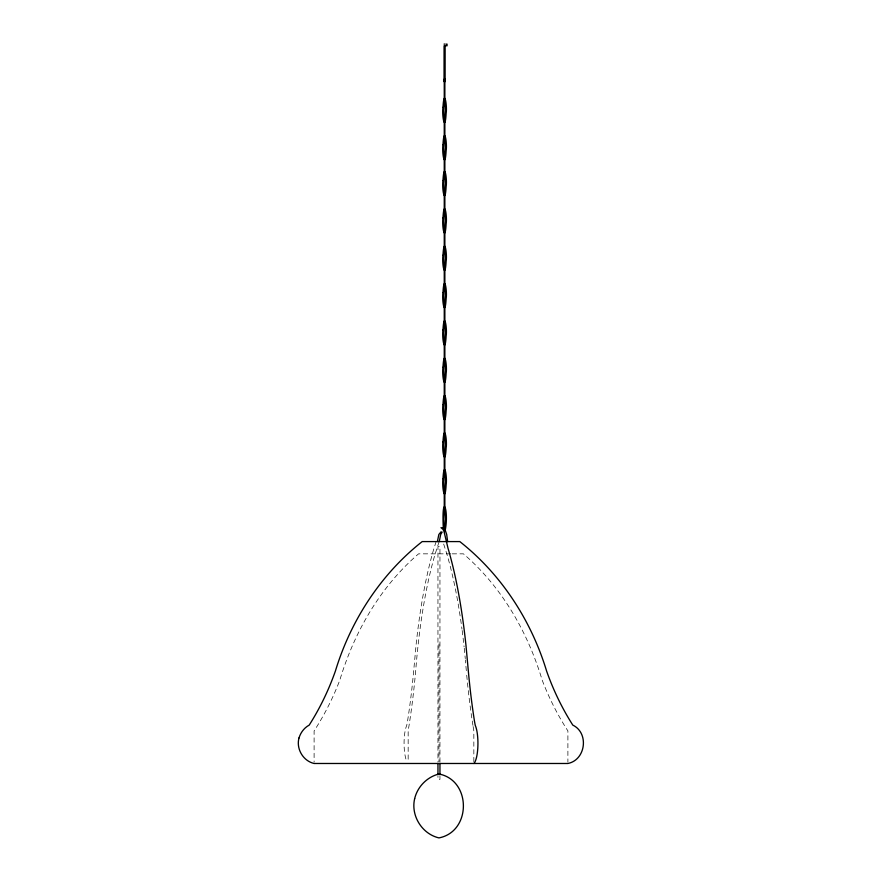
<?xml version="1.0" encoding="UTF-8"?>
<svg xmlns="http://www.w3.org/2000/svg" width="882" height="882" viewBox="0 0 882 882"><rect width="100%" height="100%" fill="white"/><g stroke="black" fill="none" stroke-linecap="round" stroke-linejoin="round"><path stroke-width="0.66" stroke-dasharray="4.41 3.31" d="M436.138 541.581L433.955 548.372A259.032 67.043 -90 0 0 416.017 645.492L413.669 671.004A263.575 68.223 -90 0 1 407.462 721.586L406.756 725.324A20.804 5.38 90 0 0 406.756 761.353M439.126 541.581L435.201 553.841A251.767 65.158 90 0 0 416.039 666.572A270.829 70.097 90 0 1 409.061 725.379L408.157 730.935L408.157 762.125M450.856 553.841L418.575 553.841C380.164 586.861 354.31 632.03 339.802 680.165C333.032 697.927 324.422 714.971 314.102 730.935L314.102 762.125M452.212 553.841L463.425 553.841C501.836 586.861 527.69 632.03 542.198 680.165C548.968 697.927 557.578 714.971 567.898 730.935L567.898 762.125M443.668 544.029L446.799 553.841A251.767 65.158 -90 0 1 461.981 629.142M473.116 726.492L473.843 730.935L473.843 763.481M439.953 762.004L439.953 546.553L437.957 546.553L437.957 762.004M439.953 775.609L439.953 779.368L437.957 779.368L437.957 775.609M438.949 643.893L438.949 761.662M472.939 725.379A270.829 70.097 -90 0 1 471.98 719.183M471.793 717.926A270.829 70.097 -90 0 1 466.556 673.396M466.313 670.673A270.829 70.097 -90 0 1 465.961 666.572A251.767 65.158 -90 0 0 465.387 659.968M462.157 630.487A251.767 65.158 -90 0 1 464.086 646.859M464.241 648.237A251.767 65.158 -90 0 1 465.266 658.656"/><path stroke-width="1.32" d="M437.384 541.581L438.85 534.47L441.099 531.78M439.236 541.581L440.702 534.47L442.158 532.089M444.936 531.592C449.655 510.413 441.276 489.697 443.337 528.66M473.843 763.481L473.943 763.426A20.804 5.38 -90 0 0 477.89 746.051A20.804 5.38 -90 0 0 475.244 725.324L474.538 721.586A263.575 68.223 90 0 1 468.331 671.004L465.983 645.492A259.032 67.043 -90 0 0 448.045 548.372L444.021 531.526L443.095 529.421L441 527.679L443.922 528.12L444.947 529.421L446.667 534.349L447.648 541.581M444.065 44.1L445.123 44.1M446.336 44.1L447.053 44.1L447.053 45.798L446.336 45.798M444.252 81.75L444.859 81.75M444.252 101.673L444.859 101.673M444.252 119.092L444.859 119.092M444.252 139.025L444.859 139.025M444.252 154.934L444.859 154.934M444.252 174.857L444.859 174.857M444.252 192.276L444.859 192.276M444.252 212.198L444.859 212.198M444.252 229.618L444.859 229.618M444.252 249.551L444.859 249.551M444.252 266.97L444.859 266.97M444.252 286.893L444.859 286.893M444.252 304.312L444.859 304.312M444.252 324.245L444.859 324.245M444.252 341.665L444.859 341.665M444.252 361.587L444.859 361.587M444.252 379.006L444.859 379.006M444.252 398.929L444.859 398.929M444.252 416.348L444.859 416.348M444.252 436.281L444.859 436.281M444.252 453.139L444.859 453.139M444.252 473.072L444.859 473.072M444.252 490.491L444.859 490.491M444.252 510.413L444.859 510.413M439.953 763.382L439.953 774.352M437.957 763.382L437.957 774.352M442.973 107.328C441.717 115.178 445.024 133.612 446.138 113.425C447.395 105.597 444.087 87.164 442.973 107.328M442.973 144.681C441.717 152.531 445.024 170.954 446.138 150.767C447.395 142.95 444.087 124.505 442.973 144.681M442.973 180.512C441.717 188.362 445.024 206.796 446.138 186.609C447.395 178.781 444.087 160.348 442.973 180.512M442.973 217.854C441.717 225.704 445.024 244.138 446.138 223.951C447.395 216.134 444.087 197.689 442.973 217.854M442.973 255.207C441.717 263.057 445.024 281.49 446.138 261.304C447.395 253.476 444.087 235.031 442.973 255.207M442.973 292.548C441.717 300.398 445.024 318.832 446.138 298.645C447.395 290.817 444.087 272.384 442.973 292.548M442.973 329.901C441.717 337.751 445.024 356.174 446.138 335.987C447.395 328.17 444.087 309.725 442.973 329.901M442.973 367.243C441.717 375.093 445.024 393.526 446.138 373.34C447.395 365.512 444.087 347.067 442.973 367.243M442.973 404.584C441.717 412.434 445.024 430.868 446.138 410.681C447.395 402.853 444.087 384.42 442.973 404.584M442.973 441.937C441.717 449.787 445.024 468.21 446.138 448.023C447.395 440.206 444.087 421.761 442.973 441.937M442.973 478.728C441.717 486.577 445.024 505.011 446.138 484.824C447.395 476.997 444.087 458.552 442.973 478.728M443.668 106.127L443.8 117.736L444.561 120.349L445.476 110.371L444.561 100.427L443.668 106.127M443.668 143.468L443.8 155.078L444.561 157.691L445.476 147.713L444.561 137.768L443.668 143.468M443.668 179.3L443.8 190.92L444.561 193.533L445.476 183.555L444.561 173.6L443.668 179.3M443.668 216.652L443.8 228.262L444.561 230.875L445.476 220.897L444.561 210.952L443.668 216.652M443.668 253.994L443.8 265.603L444.561 268.216L445.476 258.239L444.561 248.294L443.668 253.994M443.668 291.347L443.8 302.956L444.561 305.569L445.476 295.591L444.561 285.647L443.668 291.347M443.668 328.688L443.8 340.298L444.561 342.911L445.476 332.933L444.561 322.988L443.668 328.688M443.668 366.03L443.8 377.65L444.561 380.263L445.476 370.275L444.561 360.33L443.668 366.03M443.668 403.383L443.8 414.992L444.561 417.605L445.476 407.627L444.561 397.683L443.668 403.383M443.668 440.724L443.8 452.334L444.561 454.947L445.476 444.969L444.561 435.024L443.668 440.724M443.668 477.515L443.8 489.124L444.561 491.737L445.476 481.759L444.561 471.815L443.668 477.515M443.668 514.868L443.8 526.477L444.561 529.09L445.476 519.112L444.561 509.157L443.668 514.868M414.65 798.706C410.637 815.63 422.015 833.975 438.949 837.9C471.528 831.638 471.528 780.25 438.949 773.988C427.053 776.976 417.44 786.755 414.65 798.706M298.998 737.958C295.999 748.796 303.121 760.979 314.102 763.481L567.898 763.481C585.769 759.986 589.242 732.975 572.804 725.114C562.01 708.169 553.246 689.956 546.586 671.004C531.284 620.553 501.329 574.314 459.798 541.581L422.202 541.581C380.671 574.314 350.716 620.553 335.414 671.004C328.754 689.956 319.99 708.169 309.196 725.114C304.213 727.804 300.641 732.567 298.998 737.958M445.123 45.798L444.065 45.798L444.043 81.442L445.123 81.442L445.145 45.798M444.859 79.049L444.252 79.049L444.252 104.374L444.859 104.374L444.859 79.049M444.859 116.402L444.252 116.402L444.252 141.715L444.859 141.715L444.859 116.402M444.859 152.233L444.252 152.233L444.252 177.547L444.859 177.547L444.859 152.233M444.859 189.586L444.252 189.586L444.252 214.899L444.859 214.899L444.859 189.586M444.859 226.928L444.252 226.928L444.252 252.241L444.859 252.241L444.859 226.928M444.859 264.269L444.252 264.269L444.252 289.594L444.859 289.594L444.859 264.269M444.859 301.622L444.252 301.622L444.252 326.935L444.859 326.935L444.859 301.622M444.859 338.964L444.252 338.964L444.252 364.277L444.859 364.277L444.859 338.964M444.859 376.316L444.252 376.316L444.252 401.63L444.859 401.63L444.859 376.316M444.859 413.658L444.252 413.658L444.252 438.971L444.859 438.971L444.859 413.658M444.859 450.448L444.252 450.448L444.252 475.762L444.859 475.762L444.859 450.448M444.859 487.79L444.252 487.79L444.252 513.115L444.859 513.115L444.859 487.79"/></g></svg>
